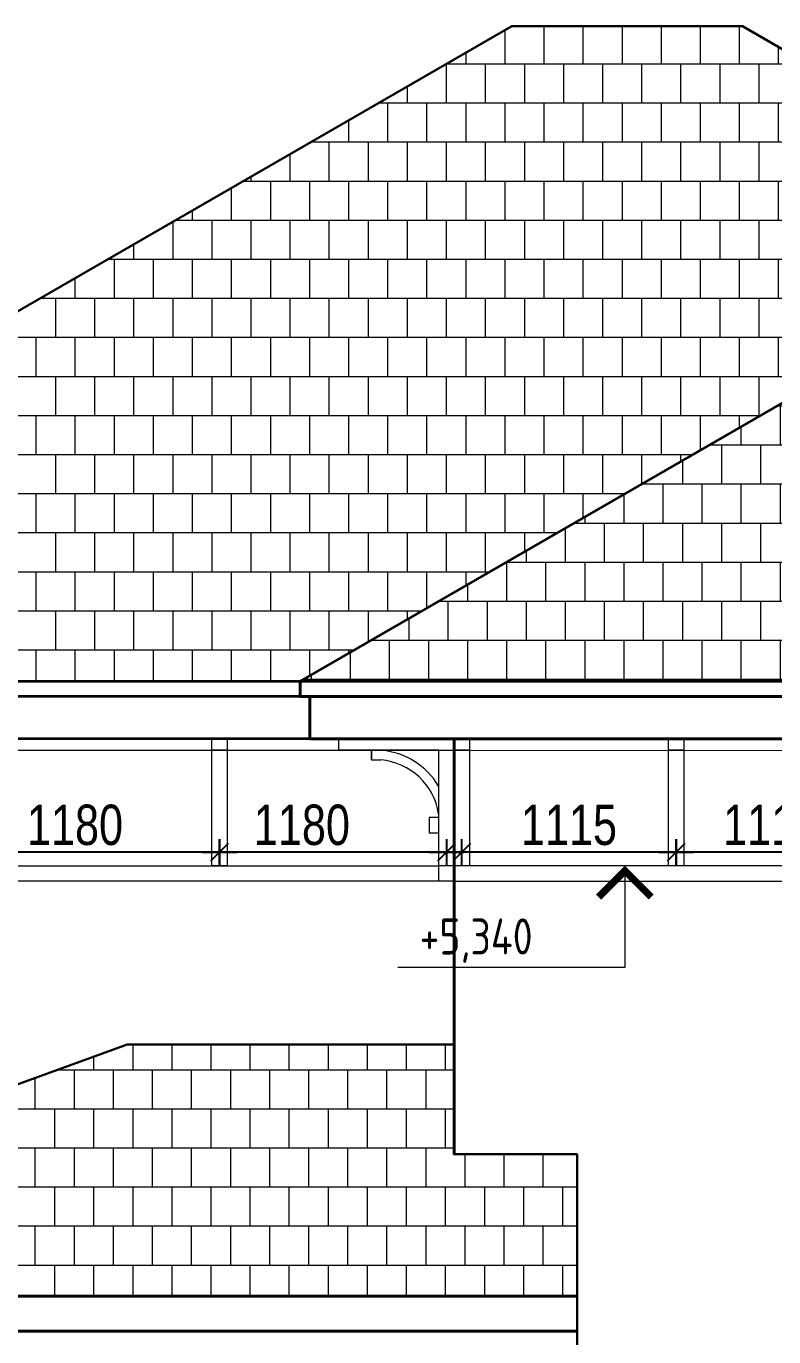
# Model space of a CAD drawing. Extents: x -12289450 to -10763036, y -7834513 to -6150123.
# Drawn here: x -11074267 to -11070380, y -7704831 to -7698014 of the extents above; entities that cross this region are included whole.
import ezdxf

# ---------------------------------------------------------------- set-up
doc = ezdxf.new("R2010")
doc.units = 0
doc.header["$LTSCALE"] = 25
doc.header["$PDMODE"] = 35
doc.layers.get('DefPoints').update_dxf_attribs({"color": 10, "lineweight": 30})
for name, color, linetype in [('005-РАЗМЕРЫ', 252, 'Continuous'), ('008-ШТРИХОВКА', 252, 'Continuous'), ('Крыши', 7, 'Continuous')]:
    doc.layers.add(name, color=color, linetype=linetype)
doc.layers.add('RAZMER', color=7, linetype='Continuous', lineweight=9)
doc.layers.add('СТЕНЫ', color=5, linetype='Continuous', lineweight=40)
doc.styles.add('GOST 2.304', font='cs_gost2304.shx')
doc.styles.add('TXT0', font='txt', dxfattribs={"width": 0.8})
doc.dimstyles.new('Копия(5) РАЗМЕРЫ', dxfattribs={"dimscale": 30, "dimtxt": 7, "dimasz": 0.15, "dimexe": 0, "dimexo": 0, "dimgap": 1.2, "dimtad": 1, "dimdec": 0, "dimzin": 0, "dimdsep": 46, "dimtxsty": 'TXT0', "dimblk1": 'A8MITTA', "dimblk2": 'A8MITTA', "dimsah": 1, "dimcen": 2, "dimse1": 1, "dimse2": 1, "dimadec": 0, "dimazin": 0, "dimtp": 6, "dimtm": 6, "dimtfac": 1, "dimtdec": 0, "dimtofl": 0, "dimtmove": 0, "dimatfit": 3, "dimldrblk": 'A8MITTA', "dimfxl": 0, "dimtolj": 1, "dimtzin": 0, "dimarcsym": 0})

# ---------------------------------------------------------------- blocks, each defined once
blk = doc.blocks.new('A8MITTA', base_point=(3180, 3140))
for p, q in [((3180, 3155), (3180, 3125)), ((3160, 3140), (3200, 3140)), ((3170, 3130), (3190, 3150))]:
    blk.add_line(p, q)
blk = doc.blocks.new('*D1185')
at = {"layer": '005-РАЗМЕРЫ', "color": 0, "lineweight": -2, "ltscale": 4, "transparency": 16777216}
blk.add_line((-11069776.9, -7702310.6), (-11070882.9, -7702310.6), dxfattribs=at)
at = {"layer": 'DefPoints', "color": 0, "ltscale": 4, "transparency": 16777216}
for p in [(-11070887.4, -7702310.6), (-11070887.4, -7702380.7), (-11069772.4, -7702346.1)]:
    blk.add_point(p, dxfattribs=at)
at = {"layer": '005-РАЗМЕРЫ', "color": 0, "lineweight": -2, "ltscale": 4, "transparency": 16777216, "xscale": 4.5, "yscale": 4.5, "zscale": 4.5, "rotation": 180}
blk.add_blockref('A8MITTA', (-11070887.4, -7702310.6), dxfattribs=at)
at = {"layer": '005-РАЗМЕРЫ', "color": 0, "lineweight": -2, "ltscale": 4, "transparency": 16777216, "xscale": 4.5, "yscale": 4.5, "zscale": 4.5}
blk.add_blockref('A8MITTA', (-11069772.4, -7702310.6), dxfattribs=at)
at = {"layer": '005-РАЗМЕРЫ', "color": 0, "lineweight": 25, "ltscale": 4, "transparency": 16777216, "insert": (-11070393.6, -7702169.6), "char_height": 210, "attachment_point": 5, "style": 'TXT0'}
blk.add_mtext('\\A1;1115', dxfattribs=at)
blk = doc.blocks.new('*D1186')
at = {"layer": '005-РАЗМЕРЫ', "color": 0, "lineweight": -2, "ltscale": 4, "transparency": 16777216}
blk.add_line((-11070891.9, -7702310.6), (-11071997.9, -7702310.6), dxfattribs=at)
at = {"layer": 'DefPoints', "color": 0, "ltscale": 4, "transparency": 16777216}
for p in [(-11072002.4, -7702310.6), (-11072002.4, -7702380.7), (-11070887.4, -7702380.7)]:
    blk.add_point(p, dxfattribs=at)
at = {"layer": '005-РАЗМЕРЫ', "color": 0, "lineweight": -2, "ltscale": 4, "transparency": 16777216, "xscale": 4.5, "yscale": 4.5, "zscale": 4.5, "rotation": 180}
blk.add_blockref('A8MITTA', (-11072002.4, -7702310.6), dxfattribs=at)
at = {"layer": '005-РАЗМЕРЫ', "color": 0, "lineweight": -2, "ltscale": 4, "transparency": 16777216, "xscale": 4.5, "yscale": 4.5, "zscale": 4.5}
blk.add_blockref('A8MITTA', (-11070887.4, -7702310.6), dxfattribs=at)
at = {"layer": '005-РАЗМЕРЫ', "color": 0, "lineweight": 25, "ltscale": 4, "transparency": 16777216, "insert": (-11071444.9, -7702169.6), "char_height": 210, "attachment_point": 5, "style": 'TXT0'}
blk.add_mtext('\\A1;1115', dxfattribs=at)
blk = doc.blocks.new('*D1192')
at = {"layer": '005-РАЗМЕРЫ', "color": 0, "lineweight": -2, "ltscale": 4, "transparency": 16777216}
blk.add_line((-11073266.9, -7702310.6), (-11074437.9, -7702310.6), dxfattribs=at)
at = {"layer": 'DefPoints', "color": 0, "ltscale": 4, "transparency": 16777216}
for p in [(-11074442.4, -7702310.6), (-11074442.4, -7702380.7), (-11073262.4, -7702380.7)]:
    blk.add_point(p, dxfattribs=at)
at = {"layer": '005-РАЗМЕРЫ', "color": 0, "lineweight": -2, "ltscale": 4, "transparency": 16777216, "xscale": 4.5, "yscale": 4.5, "zscale": 4.5, "rotation": 180}
blk.add_blockref('A8MITTA', (-11074442.4, -7702310.6), dxfattribs=at)
at = {"layer": '005-РАЗМЕРЫ', "color": 0, "lineweight": -2, "ltscale": 4, "transparency": 16777216, "xscale": 4.5, "yscale": 4.5, "zscale": 4.5}
blk.add_blockref('A8MITTA', (-11073262.4, -7702310.6), dxfattribs=at)
at = {"layer": '005-РАЗМЕРЫ', "color": 0, "lineweight": 25, "ltscale": 4, "transparency": 16777216, "insert": (-11074013.6, -7702169.6), "char_height": 210, "attachment_point": 5, "style": 'TXT0'}
blk.add_mtext('\\A1;1180', dxfattribs=at)
blk = doc.blocks.new('*D1193')
at = {"layer": '005-РАЗМЕРЫ', "color": 0, "lineweight": -2, "ltscale": 4, "transparency": 16777216}
blk.add_line((-11072086.9, -7702310.6), (-11073257.9, -7702310.6), dxfattribs=at)
at = {"layer": 'DefPoints', "color": 0, "ltscale": 4, "transparency": 16777216}
for p in [(-11073262.4, -7702310.6), (-11073262.4, -7702380.7), (-11072082.4, -7702380.7)]:
    blk.add_point(p, dxfattribs=at)
at = {"layer": '005-РАЗМЕРЫ', "color": 0, "lineweight": -2, "ltscale": 4, "transparency": 16777216, "xscale": 4.5, "yscale": 4.5, "zscale": 4.5, "rotation": 180}
blk.add_blockref('A8MITTA', (-11073262.4, -7702310.6), dxfattribs=at)
at = {"layer": '005-РАЗМЕРЫ', "color": 0, "lineweight": -2, "ltscale": 4, "transparency": 16777216, "xscale": 4.5, "yscale": 4.5, "zscale": 4.5}
blk.add_blockref('A8MITTA', (-11072082.4, -7702310.6), dxfattribs=at)
at = {"layer": '005-РАЗМЕРЫ', "color": 0, "lineweight": 25, "ltscale": 4, "transparency": 16777216, "insert": (-11072833.6, -7702169.6), "char_height": 210, "attachment_point": 5, "style": 'TXT0'}
blk.add_mtext('\\A1;1180', dxfattribs=at)

msp = doc.modelspace()

# ---------------------------------------------------------------- hatches: boundary and pattern name
at = {"layer": '008-ШТРИХОВКА', "lineweight": 9, "ltscale": 3}
h = msp.add_hatch(dxfattribs=at)
h.set_pattern_fill('AR-B88', color=256)
h.set_pattern_definition([(0, (3435.96, -161115.81), (0, 203.2), []), (90, (3435.96, -161115.81), (-101.6, 203.2), [203.2, -203.2])])
h.paths.add_polyline_path([(-11070814.5, -7698014.4), (-11070728.7, -7698014.4), (-11070669, -7698014.4), (-11070540.2, -7698015.2), (-11068742.3, -7699053.6), (-11070670.5, -7700166.7), (-11072021.4, -7700946.7), (-11072842.4, -7701420.7), (-11074038.7, -7701420.7), (-11075689.5, -7701420.7), (-11077638.7, -7701420.7), (-11073050.7, -7698771.9), (-11071738.7, -7698014.4), (-11071561.4, -7698014.4), (-11071305.5, -7698014.4), (-11071138.7, -7698014.4), (-11070943.9, -7698014.4)])
at = {"layer": '008-ШТРИХОВКА', "lineweight": 13, "ltscale": 3}
h = msp.add_hatch(dxfattribs=at)
h.set_pattern_fill('AR-B88', color=256)
h.set_pattern_definition([(0, (-3463.86, -159846.66), (0, 203.2), []), (90, (-3463.86, -159846.66), (-101.6, 203.2), [203.2, -203.2])])
h.paths.add_polyline_path([(-11072842.4, -7701420.7), (-11070792.4, -7700237.2), (-11068742.3, -7699053.6), (-11064642.4, -7701420.7)])
at = {"layer": '008-ШТРИХОВКА', "lineweight": 15, "ltscale": 3}
h = msp.add_hatch(dxfattribs=at)
h.set_pattern_fill('AR-B88', color=256)
h.set_pattern_definition([(0, (3735.96, -164315.83), (0, 203.2), []), (90, (3735.96, -164315.83), (-101.6, 203.2), [203.2, -203.2])])
h.paths.add_polyline_path([(-11072042.4, -7703310.4), (-11073742.4, -7703310.4), (-11074620.6, -7703630.1), (-11077338.7, -7704620.7), (-11073738.7, -7704620.7), (-11071402.4, -7704620.7), (-11071402.4, -7703881.9), (-11072042.4, -7703881.9)])

# ---------------------------------------------------------------- linework, layer by layer
at = {"layer": 'RAZMER', "lineweight": 13, "ltscale": 4}
for p, q in [((-11069342.4, -7702380.8), (-11072122.4, -7702380.8)), ((-11072042.4, -7702460.8), (-11069342.4, -7702460.8))]:
    msp.add_line(p, q, dxfattribs=at)
at = {"layer": 'RAZMER', "linetype": 'Continuous', "lineweight": 0, "ltscale": 75}
for p, q in [((-11070970.1, -7702380.7), (-11071266.5, -7702380.7)), ((-11071154, -7702380.7), (-11071154, -7702910.3)), ((-11071154, -7702910.3), (-11072334, -7702910.3))]:
    msp.add_line(p, q, dxfattribs=at)
at = {"layer": 'RAZMER', "lineweight": 13, "ltscale": 4}
for points in [[(-11077062.4, -7701780.7), (-11072042.4, -7701780.7)], [(-11072042.4, -7701780.8), (-11065442.4, -7701780.7)], [(-11072122.4, -7702460.7), (-11076922.4, -7702460.7), (-11076922.4, -7702380.7), (-11072122.4, -7702380.7)]]:
    msp.add_lwpolyline(points, dxfattribs=at)
at = {"layer": 'RAZMER', "linetype": 'Continuous', "lineweight": 0, "ltscale": 75, "const_width": 37.5}
msp.add_lwpolyline([(-11071017.3, -7702544), (-11071154, -7702407.2), (-11071290.8, -7702544)], dxfattribs=at)
at = {"layer": 'Крыши', "lineweight": 30, "ltscale": 3}
msp.add_line((-11071742.4, -7698014.4), (-11077642.4, -7701420.7), dxfattribs=at)
at = {"layer": 'Крыши', "lineweight": 25, "ltscale": 3}
for p, q in [((-11071742.4, -7698014.4), (-11073452.4, -7699001.6)), ((-11072792.4, -7701501.6), (-11072792.4, -7701720.7))]:
    msp.add_line(p, q, dxfattribs=at)
at = {"layer": 'Крыши', "lineweight": 30, "ltscale": 3}
for points in [[(-11071742.4, -7698014.4), (-11070542.4, -7698014.4)], [(-11068742.4, -7699053.6), (-11070542.4, -7698014.4)], [(-11077342.4, -7704620.7), (-11073742.4, -7703310.4)], [(-11073742.4, -7703310.4), (-11072042.4, -7703310.4)], [(-11072042.4, -7703310.4), (-11072042.4, -7703881.9), (-11071402.4, -7703881.9), (-11071402.4, -7704950.7)]]:
    msp.add_lwpolyline(points, dxfattribs=at)
at = {"layer": 'Крыши', "lineweight": 35, "ltscale": 3}
for points in [[(-11068742.4, -7699053.6), (-11072842.4, -7701420.7)], [(-11077642.4, -7701420.7), (-11072842.4, -7701420.7)], [(-11072792.4, -7701501.6), (-11077642.4, -7701501.6)], [(-11072792.4, -7701720.7), (-11077592.4, -7701720.7)]]:
    msp.add_lwpolyline(points, dxfattribs=at)
at = {"layer": 'Крыши', "lineweight": 40, "ltscale": 3}
for points in [[(-11072842.4, -7701420.7), (-11072842.4, -7701501.6), (-11072792.4, -7701501.6), (-11072792.4, -7701720.7), (-11072042.4, -7701720.7)], [(-11072842.4, -7701420.7), (-11072842.4, -7701501.6), (-11072792.4, -7701501.6), (-11072792.4, -7701720.7)], [(-11072842.4, -7701420.7), (-11064642.4, -7701420.7)], [(-11072842.4, -7701501.6), (-11064642.4, -7701501.6)], [(-11072792.4, -7701720.7), (-11064692.4, -7701720.7)], [(-11077342.4, -7704620.7), (-11071402.4, -7704620.7)], [(-11077342.4, -7704801.6), (-11071402.4, -7704801.6)]]:
    msp.add_lwpolyline(points, dxfattribs=at)
at = {"layer": 'Крыши', "lineweight": 13, "ltscale": 3}
for points in [[(-11073222.4, -7701720.7), (-11073222.4, -7701780.7), (-11073302.4, -7701780.7), (-11073302.4, -7701720.7), (-11073222.4, -7701720.7), (-11073222.4, -7702380.7), (-11073302.4, -7702380.7), (-11073302.4, -7701780.7)], [(-11072122.4, -7701780.7), (-11072642.4, -7701780.7), (-11072642.4, -7701720.7)], [(-11072642.4, -7701780.7), (-11072472.4, -7701780.7), (-11072472.4, -7701830.7), (-11072472.4, -7701780.7), (-11072472.4, -7701830.7), (-11072422.4, -7701830.7), (-11072422.4, -7701830.7)], [(-11072122.4, -7702460.7), (-11072122.4, -7701780.7), (-11072042.4, -7701780.7), (-11072042.4, -7702460.7), (-11072122.4, -7702460.7)], [(-11071962.4, -7701720.7), (-11071962.4, -7701780.7), (-11072042.4, -7701780.7), (-11072042.4, -7701720.7), (-11071962.4, -7701720.7), (-11071962.4, -7702380.7), (-11072042.4, -7702380.7), (-11072042.4, -7701780.7)], [(-11070847.4, -7701720.7), (-11070847.4, -7701780.7), (-11070927.4, -7701780.7), (-11070927.4, -7701720.7), (-11070847.4, -7701720.7), (-11070847.4, -7702380.7), (-11070927.4, -7702380.7), (-11070927.4, -7701780.7)], [(-11072122.4, -7702130.7), (-11072172.4, -7702130.7), (-11072172.4, -7702210.7), (-11072122.4, -7702210.7)]]:
    msp.add_lwpolyline(points, dxfattribs=at)
for radius, start in [(384.2, 30.80514), (334.2, 9.1045)]:
    msp.add_arc((-11072452.5, -7702163.6), radius, start, 84.84537, dxfattribs=at)
at = {"layer": 'СТЕНЫ', "lineweight": 40, "ltscale": 3}
msp.add_lwpolyline([(-11072042.4, -7703881.9), (-11072042.4, -7701720.7)], dxfattribs=at)

# ---------------------------------------------------------------- texts
at = {"layer": 'RAZMER', "linetype": 'Continuous', "lineweight": 0, "ltscale": 75, "style": 'GOST 2.304'}
msp.add_text('+5,340', height=187.5, dxfattribs=at).set_placement((-11072221.5, -7702842.8))

# ---------------------------------------------------------------- dimensions: what is measured, and where the dimension line sits
at = {"layer": '005-РАЗМЕРЫ', "lineweight": 25, "ltscale": 4}
for base, p1, p2, picture, middle in [((-11074442.4, -7702310.6), (-11073262.4, -7702380.7), (-11074442.4, -7702380.7), '*D1192', (-11074013.6, -7702310.6)), ((-11073262.4, -7702310.6), (-11072082.4, -7702380.7), (-11073262.4, -7702380.7), '*D1193', (-11072833.6, -7702310.6)), ((-11070887.4, -7702310.6), (-11069772.4, -7702346.1), (-11070887.4, -7702380.7), '*D1185', (-11070393.6, -7702310.6))]:
    dim = msp.add_linear_dim(base=base, p1=p1, p2=p2, dimstyle='Копия(5) РАЗМЕРЫ', dxfattribs=at)
    dim.commit()
    dim.dimension.update_dxf_attribs({"geometry": picture, "text_midpoint": middle, "dimtype": 160})
dim = msp.add_linear_dim(base=(-11072002.4, -7702310.6), p1=(-11070887.4, -7702380.7), p2=(-11072002.4, -7702380.7), dimstyle='Копия(5) РАЗМЕРЫ', dxfattribs=at)
dim.commit()
dim.dimension.update_dxf_attribs({"geometry": '*D1186', "text_midpoint": (-11071444.9, -7702169.6)})

doc.saveas('drawing.dxf')
